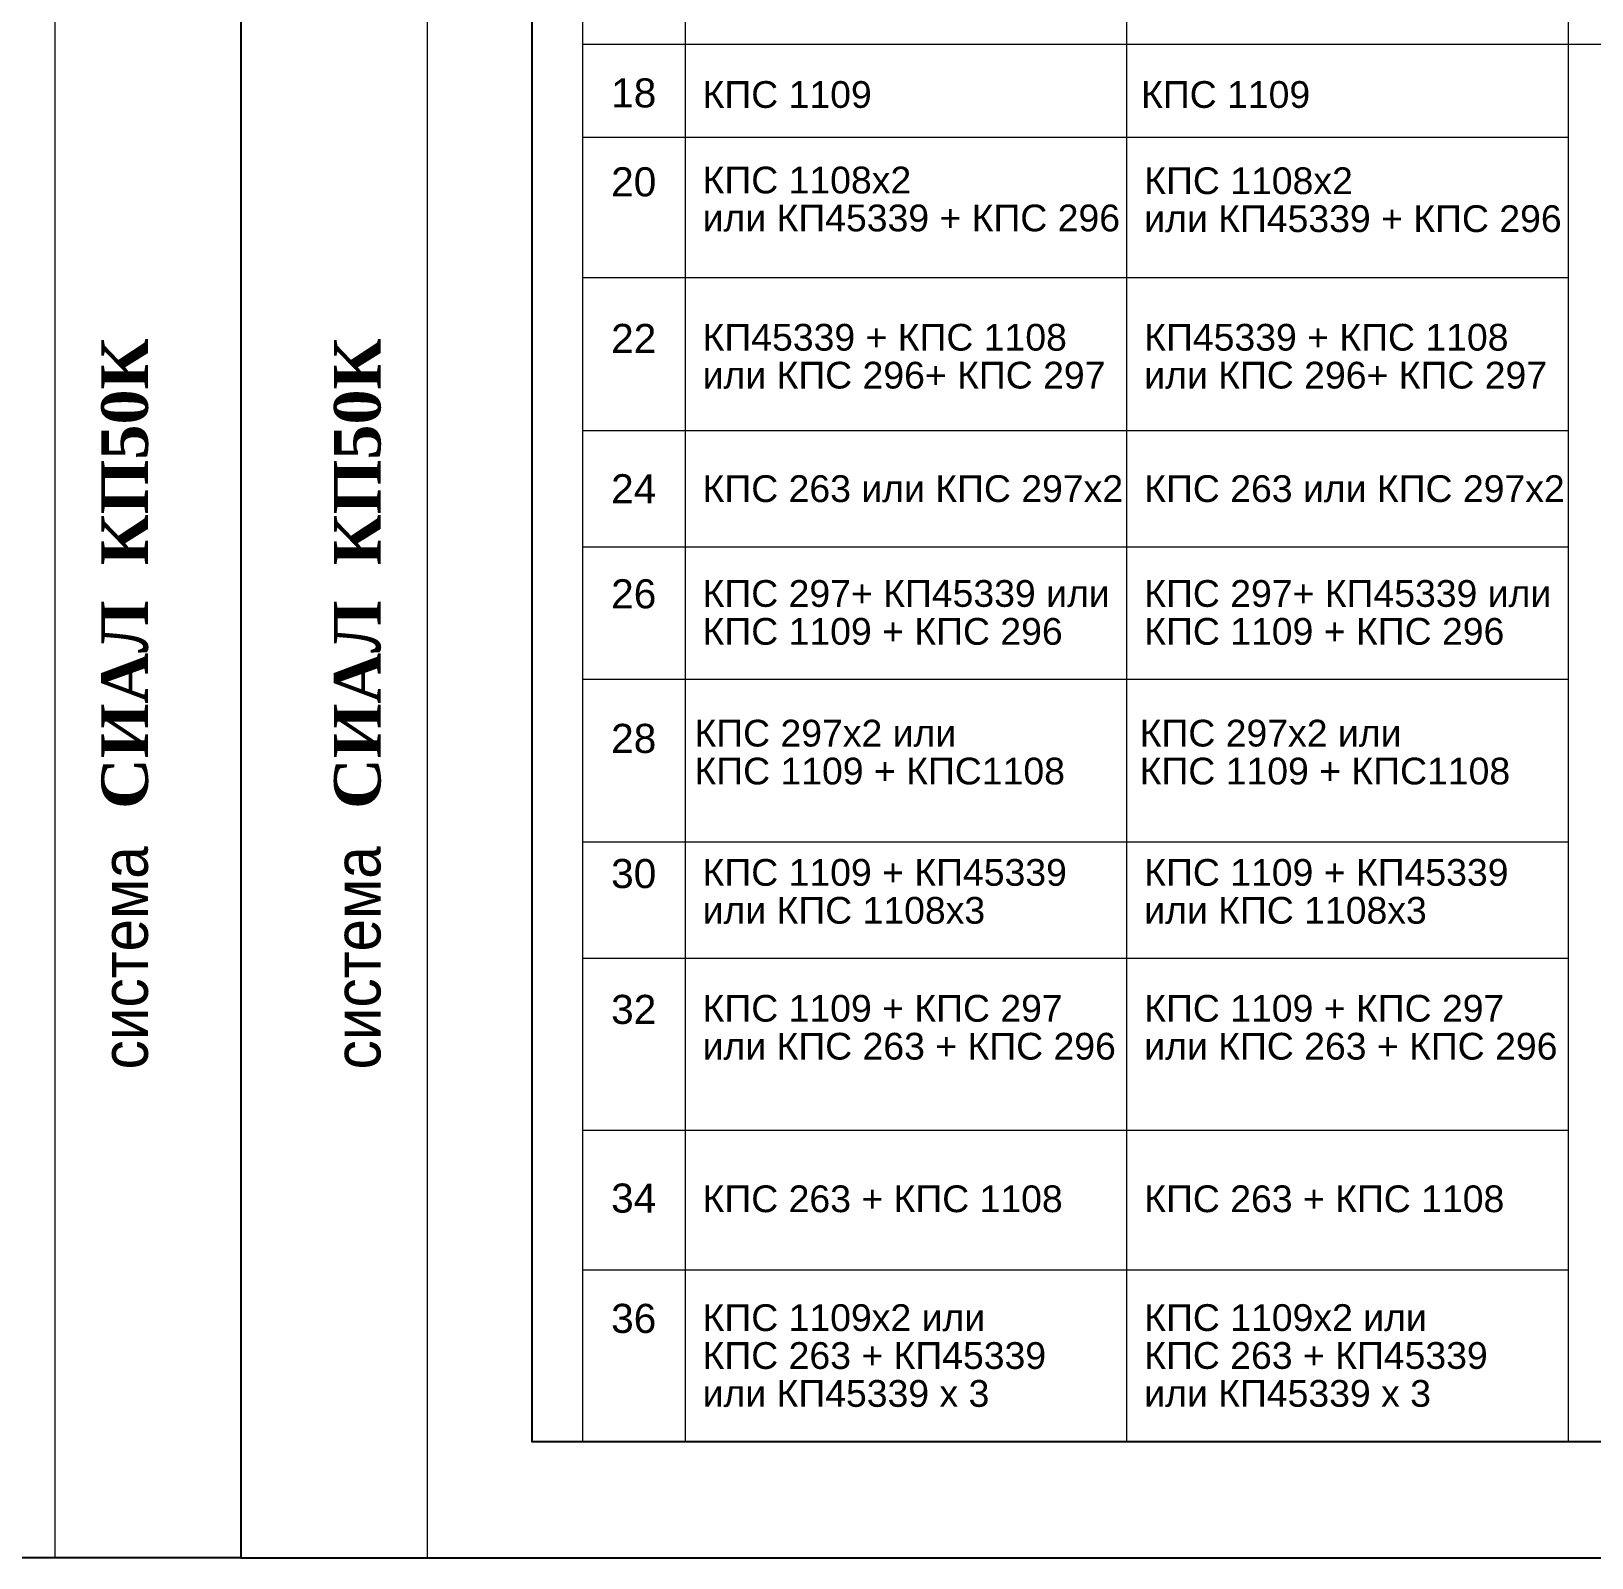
# Model space of a CAD drawing. Extents: x -37 to 8820, y -336 to 478.
# Drawn here: x 6492 to 6626.1, y 0 to 131.2 of the extents above; entities that cross this region are included whole.
import ezdxf
from ezdxf.enums import TextEntityAlignment as Align

# ---------------------------------------------------------------- set-up
doc = ezdxf.new("R2010")
doc.units = 0
doc.header["$LTSCALE"] = 5
for name, color, linetype, lineweight in [('Dimentions', 5, 'CONTINUOUS', 15), ('Рамки', 1, 'CONTINUOUS', 15), ('Текстовый', 7, 'CONTINUOUS', 9)]:
    doc.layers.add(name, color=color, linetype=linetype, lineweight=lineweight)
doc.layers.add('Скрытые', color=14, linetype='CONTINUOUS', plot=False)
doc.styles.add('Каталожный', font='arial.ttf', dxfattribs={"height": 2.5})
doc.styles.add('Фирм', font='arial.ttf', dxfattribs={"height": 3.5})
doc.styles.add('Фирм5', font='timesbd.ttf', dxfattribs={"height": 4})

msp = doc.modelspace()

# ---------------------------------------------------------------- linework, layer by layer
at = {"layer": 'Dimentions', "linetype": 'Continuous'}
for p, q in [((6494, 297), (6494, 0)), ((6526, 297), (6526, 0))]:
    msp.add_line(p, q, dxfattribs=at)
at = {"layer": 'Рамки'}
for p, q in [((6539.3573, 262.3157), (6539.3573, 10)), ((6548.1757, 262.3157), (6548.1757, 10)), ((6624.1054, 262.3157), (6624.1054, 10)), ((6586.1405, 256.7071), (6586.1405, 10)), ((6539.3573, 130.1185), (6700, 130.1185)), ((6539.3573, 122.1185), (6624.1054, 122.1185)), ((6539.3573, 110.0519), (6624.1054, 110.0519)), ((6539.3573, 96.8952), (6624.1054, 96.8952)), ((6539.3573, 86.8952), (6624.1054, 86.8952)), ((6539.3573, 75.5371), (6624.1054, 75.5371)), ((6539.3573, 61.5571), (6624.1054, 61.5571)), ((6539.3573, 61.5571), (6624.1054, 61.5571)), ((6539.3573, 51.5571), (6624.1054, 51.5571)), ((6539.3573, 51.5571), (6624.1054, 51.5571)), ((6539.3573, 51.5571), (6624.1054, 51.5571)), ((6539.3573, 36.7604), (6624.1054, 36.7604)), ((6539.3573, 36.7604), (6624.1054, 36.7604)), ((6539.3573, 36.7604), (6624.1054, 36.7604)), ((6539.3573, 36.7604), (6624.1054, 36.7604)), ((6539.3573, 24.7604), (6624.1054, 24.7604)), ((6535, 10), (6700, 10))]:
    msp.add_line(p, q, dxfattribs=at)
at = {"layer": 'Скрытые', "linetype": 'Continuous'}
for points in [[(6300, 297), (6510, 297), (6510, 0), (6300, 0)], [(6720, 297), (6510, 297), (6510, 0), (6720, 0)], [(6700, 10), (6700, 287), (6535, 287), (6535, 10)]]:
    msp.add_lwpolyline(points, close=True, dxfattribs=at)

# ---------------------------------------------------------------- texts
at = {"layer": 'Текстовый', "style": 'Фирм5'}
for p in [(6502, 64.3724), (6522, 64.3724)]:
    msp.add_text('СИАЛ  КП50К', height=4, rotation=90, dxfattribs=at).set_placement(p)
at = {"layer": 'Текстовый', "style": 'Фирм', "width": 0.9}
for p in [(6502, 51.5762), (6522, 51.5762)]:
    msp.add_text(' система ', height=4, rotation=90, dxfattribs=at).set_placement(p, align=Align.CENTER)
at = {"layer": 'Текстовый', "linetype": 'Continuous', "attachment_point": 5, "line_spacing_factor": 0.85, "style": 'Каталожный'}
for s, insert, char_height, width in [('18', (6543.7665, 125.9141), 2.5, 8.818388), ('\\pxql;КПС 1109', (6563.2166, 125.7785), 2.3, 27.054309), ('\\pxql;КПС 1109', (6600.9086, 125.7785), 2.3, 27.054309), ('20', (6543.7665, 118.2727), 2.5, 8.818388), ('\\pxql;КПС 1108х2\\Pили КП45339 + КПС 296\\P\\pq*;\\P\\pql; ', (6568.026, 113.535), 2.3, 36.673161), ('\\pxql;КПС 1108х2\\Pили КП45339 + КПС 296\\P ', (6606.4735, 115.1056), 2.3, 37.638475), ('22', (6543.7665, 104.8231), 2.5, 8.818388), ('\\pxql;КП45339 + КПС 1108\\Pили КПС 296+ КПС 297', (6567.915, 103.28), 2.3, 36.451057), ('\\pxql;КП45339 + КПС 1108\\Pили КПС 296+ КПС 297', (6605.8798, 103.28), 2.3, 36.451057), ('24', (6543.7665, 91.9025), 2.5, 8.818388), ('\\pxql;КПС 263 или КПС 297х2', (6567.915, 91.8952), 2.3, 36.451057), ('\\pxql;КПС 263 или КПС 297х2', (6605.8798, 91.8952), 2.3, 36.451057), ('26', (6543.7665, 82.8539), 2.5, 8.818388), ('\\pxql;КПС 297+ КП45339 или\\PКПС 1109 + КПС 296', (6567.915, 81.2538), 2.3, 36.451057), ('\\pxql;КПС 297+ КП45339 или\\PКПС 1109 + КПС 296', (6605.8798, 81.2538), 2.3, 36.451057), ('28', (6543.7665, 70.4234), 2.5, 8.818388), ('\\pxql;КПС 297х2 или \\PКПС 1109 + КПС1108', (6566.6228, 69.2463), 2.3, 35.270224), ('\\pxql;КПС 297х2 или \\PКПС 1109 + КПС1108', (6604.3842, 69.2463), 2.3, 34.239775), ('30', (6543.7665, 58.805), 2.5, 8.818388), ('\\pxql;КПС 1109 + КП45339 или КПС 1108х3', (6567.915, 57.2738), 2.3, 36.451057), ('\\pxql;КПС 1109 + КП45339 или КПС 1108х3', (6605.8798, 57.2738), 2.3, 36.451057), ('32', (6543.7665, 47.1265), 2.5, 8.818388), ('\\pxql;КПС 1109 + КПС 297 или КПС 263 + КПС 296 ', (6567.915, 45.5911), 2.3, 36.451057), ('\\pxql;КПС 1109 + КПС 297 или КПС 263 + КПС 296 ', (6605.8798, 45.5911), 2.3, 36.451057), ('34', (6543.7665, 30.9057), 2.5, 8.818388), ('\\pxql;КПС 263 + КПС 1108 ', (6567.915, 30.8458), 2.3, 36.451057), ('\\pxql;КПС 263 + КПС 1108 ', (6605.8798, 30.8458), 2.3, 36.451057), ('36', (6543.7665, 20.563), 2.5, 8.818388), ('\\pxql;КПС 1109х2 или\\PКПС 263 + КП45339 или КП45339 х 3', (6566.2215, 17.3705), 2.3, 33.064163), ('\\pxql;КПС 1109х2 или\\PКПС 263 + КП45339 или КП45339 х 3', (6604.2675, 17.3756), 2.3, 33.226429)]:
    msp.add_mtext(s, dxfattribs=dict(at, insert=insert, char_height=char_height, width=width))

doc.saveas('drawing.dxf')
